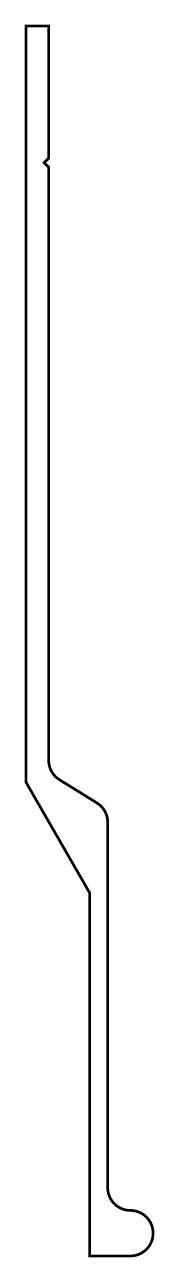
# Model space of a CAD drawing. Extents: x 101 to 116, y 65 to 200.
import ezdxf

# ---------------------------------------------------------------- set-up
doc = ezdxf.new("R2010")
doc.units = 0
doc.layers.get('0').update_dxf_attribs({"linetype": 'CONTINUOUS'})

msp = doc.modelspace()

# ---------------------------------------------------------------- linework, layer by layer
at = {"const_width": 0.3}
msp.add_lwpolyline([(112.88, 65.24), (108.38, 65.24), (108.38, 105.12), (101.38, 117.24), (101.38, 200.24), (103.88, 200.24), (103.88, 185.74), (103.38, 185.24), (103.88, 184.74), (103.88, 119.64, 0.260446), (105.07, 117.51), (109.19, 114.97, -0.260446), (110.38, 112.84), (110.38, 72.74, 0.414214), (112.88, 70.24, -1)], format="xyb", close=True, dxfattribs=at)

doc.saveas('drawing.dxf')
